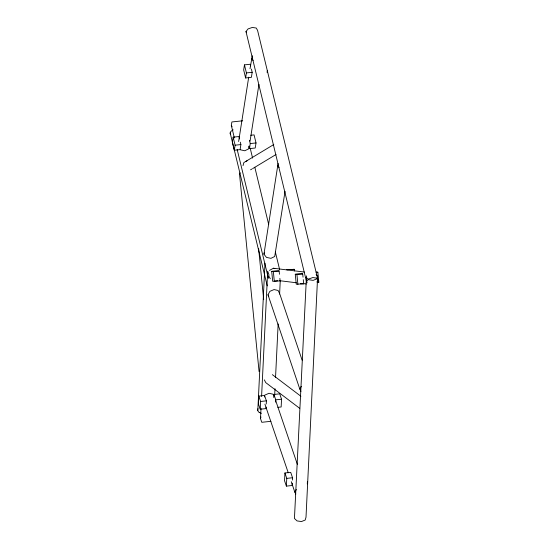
<?xml version="1.0" encoding="UTF-8"?>
<svg xmlns="http://www.w3.org/2000/svg" width="549" height="549" viewBox="0 0 549 549"><rect width="100%" height="100%" fill="white"/><g stroke="black" fill="none" stroke-linecap="round" stroke-linejoin="round"><path stroke-width="0.82" d="M257.804 410.618L264.989 263.177M266.244 403.947L266.395 400.845L264.563 395.465L258.785 396.083L258.414 403.838L260.24 409.218L266.018 408.6L266.093 407.049M260.24 409.218L260.617 401.47L258.785 396.083M270.925 421.316L261.77 422.305L260.507 418.578L261.008 408.353M261.585 396.426L267.692 271.144L268.955 274.864L268.413 278.364L237.182 149.561M264.488 397.016L264.563 395.465M273.773 397.558L273.924 394.457L279.702 393.832L281.534 399.219L281.157 406.967L277.856 407.324M274.706 394.628L274.994 388.665M275.536 377.582L278.151 323.896M279.606 294.065L280.271 280.429M275.639 402.163L275.756 399.837L273.924 394.457M292.425 480.073L292.542 477.747L290.709 472.366L284.931 472.984L284.554 480.739L286.386 486.126L292.164 485.501L292.274 483.175M286.386 486.126L286.756 478.371L284.931 472.984M306.5 275.879L294.442 518.469L297.03 520.905L301.483 521.55L305.203 520.027L306.006 517.22L317.411 281.17M307.303 483.875L307.413 481.548M317.535 278.604L317.658 276.037L316.107 274.575M285.061 191.313L274.713 256.507L270.938 258.339L266.478 257.392L263.952 254.214L278.089 163.41M234.361 137.923L231.335 125.46L231.884 121.96L242.699 120.801M239.529 138.945L238.945 136.536L233.16 137.154L232.371 142.218L234.32 150.254L240.098 149.63L240.887 144.572L240.304 142.164M250.632 65.866L250.241 64.254L244.463 64.878L243.667 69.936L245.616 77.979L251.394 77.354L252.183 72.296L251.408 69.078M234.32 150.254L235.109 145.197L233.16 137.154M245.616 77.979L246.405 72.914L244.463 64.878M238.637 141.532L248.697 77.196M250.015 68.735L252.307 55.724M250.07 141.134L258.936 84.416M250.776 135.26L254.077 134.903L256.026 142.946L255.237 148.004L249.459 148.628L250.248 143.564L249.466 140.352M267.061 72.351L267.322 70.663M249.232 146.082L248.532 148.93L244.785 150.769L240.359 149.808M263.952 254.214L264.309 252.794M243.029 165.606L243.852 162.586L273.807 144.517M260.507 418.578L260.96 416.952M317.658 276.037L316.855 278.844L313.136 280.367L308.682 279.722L306.095 277.279M295.767 494.038L294.847 492.192L296.33 489.434M300.955 391.355L299.802 389.063L267.987 294.779L269.861 291.354L274.04 289.57L278.096 290.469L279.64 293.53L302.128 360.171M299.802 389.063L301.298 386.324M307.179 282.797L306.527 281.658L245.986 31.554L248.066 28.912L252.307 27.45L256.239 28.033L257.55 30.312L318.091 280.409L317.048 281.733M306.527 281.658L308.607 279.009L312.855 277.547L316.78 278.13L318.091 280.409M233.16 129.866L231.225 131.115A5.964 3.356 -13.6 0 0 230.683 134.615M252.65 168.605L276.023 154.509M245.89 161.454L247.249 160.699M250.557 169.799L251.916 169.044M269.477 270.41L273.388 268.235L304.338 272.057M264.858 395.081L269.01 393.29L273.031 394.203L273.951 396.049M240.352 172.969L239.446 173.258L259.08 371.598M246.405 72.914L252.183 72.296M235.109 145.197L240.887 144.572M250.248 143.564L256.026 142.946M279.873 278.405L280.12 280.889L272.688 281.308L271.7 271.364L279.125 270.945L279.462 274.26M271.7 271.364L279.125 270.945M294.264 269.319L286.839 269.737L294.264 269.319L294.429 270.973M303.274 279.654L303.693 283.799L296.261 284.217L295.273 274.274L302.698 273.855L303.027 277.17M295.273 274.274L302.698 273.855M316.19 272.407L317.837 272.229L318.825 282.172L317.178 282.351M275.166 281.04L277.643 280.772M300.385 283.771L303.693 283.799M260.617 401.47L266.395 400.845M275.756 399.837L281.534 399.219M286.756 478.371L292.542 477.747M316.19 272.023L317.837 272.229M317.178 281.966L318.825 282.172M279.585 280.69L296.316 282.756M303.007 283.579L306.356 283.991M273.388 268.235L274.809 268.667M259.217 412.395L261.365 413.328M272.379 374.658L300.914 396.268M299.727 408.346L265.75 382.619L264.35 379.867M277.554 165.537L279.07 167.445M251.607 58.571L253.11 60.493M245.986 31.554L246.638 32.693M231.335 125.46L232.083 126.792M269.25 276.771L270.307 278.775M267.987 294.779L268.763 296.309M275.392 399.699L297.352 464.303M264.927 404.174L288.259 472.813M291.279 481.693L294.847 492.192M250.179 148.134L252.595 158.105M254.811 167.246L268.715 224.582M275.365 252.005L279.599 269.456M248.869 146.212L249.459 148.628M230.175 132.947L267.246 285.851M296.92 274.479L297.908 284.423M273.347 271.57L274.335 281.507M258.634 248.622L263.692 299.692M259.217 412.395A5.964 3.768 2.8 0 1 257.955 408.676"/></g></svg>
